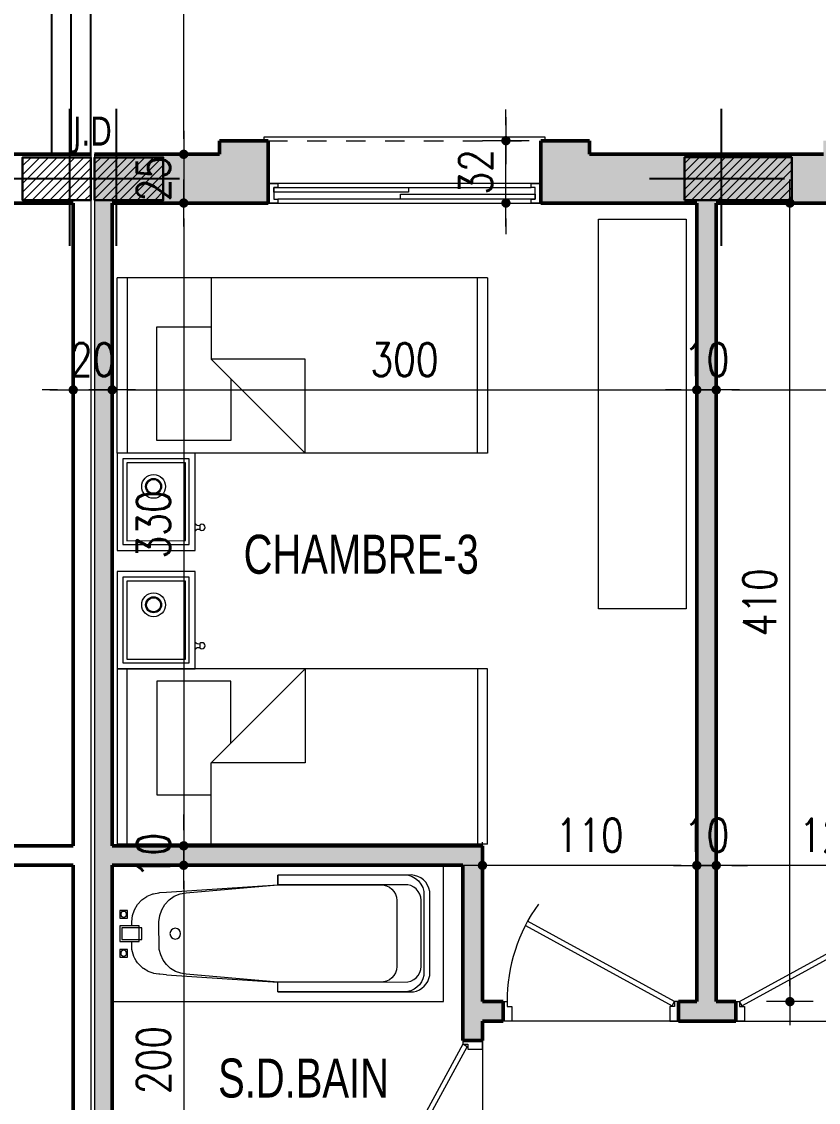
# Model space of a CAD drawing. Header units: millimetres. Extents: x 906 to 2482, y -1519 to -637.
# Drawn here: x 2035.91 to 2040, y -1512.35 to -1506.8 of the extents above; entities that cross this region are included whole.
import ezdxf

# ---------------------------------------------------------------- set-up
doc = ezdxf.new("R2010")
doc.units = ezdxf.units.MM
doc.linetypes.add('AXES', pattern=[2, 1.25, -0.25, 0.25, -0.25])
doc.linetypes.add('HIDDEN', pattern=[0.375, 0.25, -0.125])
doc.layers.get('DEFPOINTS').update_dxf_attribs({"color": 255, "lineweight": 13})
for name, color, linetype, lineweight in [('A-signe', 7, 'Continuous', 9), ('APPUITS', 7, 'Continuous', 18), ('DIM.', 4, 'Continuous', 25), ('Extracteur cuisine 300m3', 7, 'Continuous', 20), ('interrompu', 7, 'HIDDEN', 15), ('MENUISERIE', 7, 'Continuous', 13), ('MUR 0.2', 7, 'Continuous', 20), ('MUR 0.25', 7, 'Continuous', 25), ('MUR 0.5', 7, 'Continuous', 50), ('POTEAUX ARCH', 7, 'Continuous', 30), ('POTEAUX HACHURE', 7, 'Continuous', 15), ('SANITAIRE', 7, 'Continuous', 15), ('TEXTE', 7, 'Continuous', 20)]:
    doc.layers.add(name, color=color, linetype=linetype, lineweight=lineweight)
doc.layers.add('AXE', color=7, linetype='AXES')
doc.layers.add('MEUBLE', color=7, linetype='Continuous', lineweight=15, true_color=0x6a4f34)
doc.layers.add('TEINTE 6', color=7, linetype='Continuous', true_color=0x4d4dff)
doc.styles.add('atef', font='romans.shx', dxfattribs={"width": 0.8})
doc.styles.add('COTE', font='verdana.ttf', dxfattribs={"width": 0.7})
doc.styles.add('STYLE4', font='swisscl.ttf')
doc.dimstyles.new('COTEXT', dxfattribs={"dimscale": 0, "dimtxt": 0.17, "dimasz": 0.08, "dimexe": 0.015, "dimexo": 0.015, "dimgap": 0.07, "dimtad": 1, "dimdec": 0, "dimlfac": 100, "dimzin": 0, "dimdsep": 46, "dimtxsty": 'atef', "dimblk": 'SIG2', "dimcen": 0.15, "dimse1": 1, "dimse2": 1, "dimclrd": 256, "dimclre": 6, "dimclrt": 2, "dimadec": 0, "dimazin": 0, "dimtfac": 0.5, "dimtdec": 0, "dimtix": 1, "dimtmove": 2, "dimatfit": 1, "dimldrblk": 'SIG2', "dimfxl": 0.18, "dimtolj": 1, "dimtzin": 0, "dimlwd": 18, "dimarcsym": 0})
pattern_1 = [(45, (1013.812265, -617.61888), (-0.0224506403, 0.0224506403), [])]

# ---------------------------------------------------------------- blocks, each defined once
blk = doc.blocks.new('PORTE 0.90')
at = {"layer": 'MENUISERIE'}
for points in [[(-0.7859, 0.3911), (-0.0325, -0.0217), (-0.02, 0), (-0.7742, 0.4132)], [(-0.9, 0), (-0.88, 0), (-0.88, -0.025), (-0.855, -0.025), (-0.855, -0.1), (-0.9, -0.1)], [(0, 0), (-0.02, 0), (-0.02, -0.025), (-0.045, -0.025), (-0.045, -0.1), (0, -0.1)]]:
    blk.add_lwpolyline(points, dxfattribs=at)
blk.add_arc((-0.02, 0), 0.86, 144.3645, 180, dxfattribs=at)
blk = doc.blocks.new('P - 0.80')
at = {"layer": 'MENUISERIE'}
for points in [[(-0.6991, 0.3412), (-0.0325, -0.0217), (-0.02, 0), (-0.6875, 0.3633)], [(-0.8, 0), (-0.78, 0), (-0.78, -0.025), (-0.755, -0.025), (-0.755, -0.1), (-0.8, -0.1)], [(0, 0), (-0.02, 0), (-0.02, -0.025), (-0.045, -0.025), (-0.045, -0.1), (0, -0.1)]]:
    blk.add_lwpolyline(points, dxfattribs=at)
blk.add_arc((-0.02, 0), 0.76, 142.5454, 180, dxfattribs=at)
blk = doc.blocks.new('SIG2')
at = {"layer": 'A-signe'}
for p, q in [((0, 1.5), (0, 0.5)), ((-1.5, 0), (-0.5, 0)), ((-0.5, 0), (0.5, 0)), ((0, 0.5), (0, -0.5)), ((0.5, 0), (1.5, 0)), ((0, -0.5), (0, -1.5))]:
    blk.add_line(p, q, dxfattribs=at)
at = {"layer": 'A-signe', "const_width": 0.3}
blk.add_lwpolyline([(-0.15, 0, 1), (0.15, 0, 1)], format="xyb", close=True, dxfattribs=at)
blk = doc.blocks.new('*D2706')
at = {"layer": 'DEFPOINTS', "color": 0, "transparency": 16777216}
for p in [(2036.7278, -1507.4843), (2036.7278, -1507.7343), (2036.745, -1507.7343)]:
    blk.add_point(p, dxfattribs=at)
at = {"layer": 'DIM.', "lineweight": 18, "transparency": 16777216}
for p, q in [((2036.745, -1507.4043), (2036.745, -1507.3243)), ((2036.745, -1507.4843), (2036.745, -1507.7343)), ((2036.745, -1507.8143), (2036.745, -1507.8943))]:
    blk.add_line(p, q, dxfattribs=at)
at = {"layer": 'DIM.', "lineweight": 18, "transparency": 16777216, "xscale": 0.08, "yscale": 0.08, "zscale": 0.08}
for p, rotation in [((2036.745, -1507.4843), 270), ((2036.745, -1507.7343), 90)]:
    blk.add_blockref('SIG2', p, dxfattribs=dict(at, rotation=rotation))
at = {"layer": 'DIM.', "color": 2, "transparency": 16777216, "insert": (2036.59, -1507.6093), "char_height": 0.17, "attachment_point": 5, "rotation": 90, "style": 'atef'}
blk.add_mtext('\\A1;25', dxfattribs=at)
blk = doc.blocks.new('*D2707')
at = {"layer": 'DEFPOINTS', "color": 0, "transparency": 16777216}
for p in [(2036.7278, -1507.7343), (2036.5082, -1511.0343), (2036.745, -1511.0343)]:
    blk.add_point(p, dxfattribs=at)
at = {"layer": 'DIM.', "lineweight": 18, "transparency": 16777216}
blk.add_line((2036.745, -1507.8143), (2036.745, -1510.9543), dxfattribs=at)
at = {"layer": 'DIM.', "lineweight": 18, "transparency": 16777216, "xscale": 0.08, "yscale": 0.08, "zscale": 0.08}
for p, rotation in [((2036.745, -1507.7343), 90), ((2036.745, -1511.0343), 270)]:
    blk.add_blockref('SIG2', p, dxfattribs=dict(at, rotation=rotation))
at = {"layer": 'DIM.', "color": 2, "transparency": 16777216, "insert": (2036.59, -1509.3843), "char_height": 0.17, "attachment_point": 5, "rotation": 90, "style": 'atef'}
blk.add_mtext('\\A1;330', dxfattribs=at)
blk = doc.blocks.new('*D2708')
at = {"layer": 'DEFPOINTS', "color": 0, "transparency": 16777216}
for p in [(2036.5082, -1511.0343), (2036.428, -1511.1343), (2036.7448, -1511.1343)]:
    blk.add_point(p, dxfattribs=at)
at = {"layer": 'DIM.', "lineweight": 18, "transparency": 16777216}
for p, q in [((2036.7448, -1510.9543), (2036.7448, -1510.8743)), ((2036.7448, -1511.0343), (2036.7448, -1511.1343)), ((2036.7448, -1511.2143), (2036.7448, -1511.2943))]:
    blk.add_line(p, q, dxfattribs=at)
at = {"layer": 'DIM.', "lineweight": 18, "transparency": 16777216, "xscale": 0.08, "yscale": 0.08, "zscale": 0.08}
for p, rotation in [((2036.7448, -1511.0343), 270), ((2036.7448, -1511.1343), 90)]:
    blk.add_blockref('SIG2', p, dxfattribs=dict(at, rotation=rotation))
at = {"layer": 'DIM.', "color": 2, "transparency": 16777216, "insert": (2036.5898, -1511.0843), "char_height": 0.17, "attachment_point": 5, "rotation": 90, "style": 'atef'}
blk.add_mtext('\\A1;10', dxfattribs=at)
blk = doc.blocks.new('*D3334')
at = {"layer": 'DEFPOINTS', "color": 0, "transparency": 16777216}
for p in [(2036.3779, -1511.1343), (2036.6244, -1513.1343), (2036.7448, -1513.1343)]:
    blk.add_point(p, dxfattribs=at)
at = {"layer": 'DIM.', "lineweight": 18, "transparency": 16777216}
blk.add_line((2036.7448, -1511.2143), (2036.7448, -1513.0543), dxfattribs=at)
at = {"layer": 'DIM.', "lineweight": 18, "transparency": 16777216, "xscale": 0.08, "yscale": 0.08, "zscale": 0.08}
for p, rotation in [((2036.7448, -1511.1343), 90), ((2036.7448, -1513.1343), 270)]:
    blk.add_blockref('SIG2', p, dxfattribs=dict(at, rotation=rotation))
at = {"layer": 'DIM.', "color": 2, "transparency": 16777216, "insert": (2036.5898, -1512.1343), "char_height": 0.17, "attachment_point": 5, "rotation": 90, "style": 'atef'}
blk.add_mtext('\\A1;200', dxfattribs=at)
blk = doc.blocks.new('BAIGNOIR 0.70-1.70')
at = {"layer": 'SANITAIRE'}
for p, q in [((0.138, 0.2794), (0.1006, 0.85)), ((0.562, 0.2794), (0.6, 0.85))]:
    blk.add_line(p, q, dxfattribs=at)
for points in [[(0, 1.7), (0.7, 1.7), (0.7, 0), (0, 0)], [(0.5998, 1.3897), (0.5949, 1.4081), (0.5877, 1.4226), (0.5778, 1.4353), (0.5656, 1.4458), (0.5514, 1.4536), (0.536, 1.4584), (0.52, 1.46), (0.18, 1.46), (0.164, 1.4584), (0.1486, 1.4536), (0.1344, 1.4458), (0.1222, 1.4353), (0.1123, 1.4226), (0.1051, 1.4081), (0.1014, 1.3925), (0.1006, 0.85), (0.1407, 0.38), (0.1454, 0.3515), (0.1555, 0.3243), (0.1706, 0.2996), (0.1902, 0.2783), (0.2136, 0.2612), (0.2398, 0.2488), (0.2679, 0.2417), (0.4097, 0.24), (0.4416, 0.2437), (0.472, 0.254), (0.4995, 0.2705), (0.523, 0.2924), (0.5413, 0.3188), (0.5536, 0.3485), (0.5593, 0.38), (0.6, 0.85)], [(0.3885, 0.0388), (0.3085, 0.0388), (0.3085, 0.1388), (0.3885, 0.1388)], [(0.3785, 0.0488), (0.3185, 0.0488), (0.3185, 0.1526), (0.3785, 0.1526)], [(0.2685, 0.0388), (0.2285, 0.0388), (0.2285, 0.0788), (0.2685, 0.0788)], [(0.4685, 0.0388), (0.4285, 0.0388), (0.4285, 0.0788), (0.4685, 0.0788)]]:
    blk.add_lwpolyline(points, close=True, dxfattribs=at)
for points in [[(0.0501, 0.85), (0.0501, 1.5465, -0.315661), (0.1344, 1.6296), (0.5656, 1.6296, -0.356924), (0.6506, 1.5346), (0.65, 0.85), (0.6, 0.85)], [(0.1452, 0.2123, 0.002879), (0.1457, 0.2106), (0.1552, 0.1851, 0.002875), (0.1559, 0.1836), (0.1703, 0.1601, 0.001962), (0.171, 0.1592), (0.1902, 0.1383, 0.167547), (0.2806, 0.1), (0.3085, 0.1), (0.3085, 0.1388), (0.3885, 0.1388), (0.3885, 0.1), (0.4097, 0.1), (0.4416, 0.1036), (0.472, 0.1139), (0.4995, 0.1304), (0.523, 0.1524), (0.5405, 0.1776, 0.004777), (0.5419, 0.1802), (0.5523, 0.2053, 0.012058), (0.5543, 0.2123)]]:
    blk.add_lwpolyline(points, format="xyb", dxfattribs=at)
at = {"layer": 'SANITAIRE', "elevation": 0.0009}
blk.add_lwpolyline([(0.1016, 1.5175), (0.1057, 1.5331), (0.1129, 1.5476), (0.1228, 1.5603), (0.135, 1.5708), (0.1491, 1.5786), (0.1645, 1.5834), (0.1806, 1.585), (0.5206, 1.585), (0.5366, 1.5834), (0.552, 1.5786), (0.5661, 1.5708), (0.5784, 1.5603), (0.5883, 1.5476), (0.5955, 1.5331), (0.5996, 1.5175), (0.6, 0.85), (0.65, 0.85), (0.6506, 1.5), (0.6486, 1.5201), (0.6425, 1.5393), (0.6328, 1.5569), (0.6197, 1.5723), (0.6038, 1.5847), (0.5857, 1.5936), (0.5662, 1.5988), (0.1349, 1.5988), (0.1176, 1.5944), (0.1012, 1.587), (0.0865, 1.5768), (0.0738, 1.5641), (0.0636, 1.5494), (0.0562, 1.533), (0.0501, 1.5079), (0.0501, 0.85), (0.1006, 0.85)], close=True, dxfattribs=at)
at = {"layer": 'SANITAIRE'}
for points in [[(0.0501, 0.85), (0.1006, 0.85)], [(0.138, 0.2794), (0.1404, 0.2447)], [(0.5596, 0.2447), (0.562, 0.2794)], [(0.1404, 0.2447), (0.1407, 0.24), (0.1452, 0.2123)], [(0.5543, 0.2123), (0.5593, 0.24), (0.5596, 0.2447)]]:
    blk.add_lwpolyline(points, dxfattribs=at)
for centre, radius in [((0.349, 0.3239), 0.0274), ((0.2485, 0.0588), 0.015), ((0.4485, 0.0588), 0.015)]:
    blk.add_circle(centre, radius, dxfattribs=at)
blk = doc.blocks.new('*D3339')
at = {"layer": 'DEFPOINTS', "color": 0, "transparency": 16777216}
for p in [(2036.3779, -1508.4851), (2036.1779, -1508.5012), (2036.3779, -1508.6936)]:
    blk.add_point(p, dxfattribs=at)
at = {"layer": 'DIM.', "lineweight": 18, "transparency": 16777216}
for p, q in [((2036.0979, -1508.6936), (2036.0179, -1508.6936)), ((2036.1779, -1508.6936), (2036.3779, -1508.6936)), ((2036.4579, -1508.6936), (2036.5379, -1508.6936))]:
    blk.add_line(p, q, dxfattribs=at)
at = {"layer": 'DIM.', "lineweight": 18, "transparency": 16777216, "xscale": 0.08, "yscale": 0.08, "zscale": 0.08}
blk.add_blockref('SIG2', (2036.1779, -1508.6936), dxfattribs=at)
at = {"layer": 'DIM.', "lineweight": 18, "transparency": 16777216, "xscale": 0.08, "yscale": 0.08, "zscale": 0.08, "rotation": 180}
blk.add_blockref('SIG2', (2036.3779, -1508.6936), dxfattribs=at)
at = {"layer": 'DIM.', "color": 2, "transparency": 16777216, "insert": (2036.2779, -1508.5386), "char_height": 0.17, "attachment_point": 5, "style": 'atef'}
blk.add_mtext('\\A1;20', dxfattribs=at)
blk = doc.blocks.new('*D3340')
at = {"layer": 'DEFPOINTS', "color": 0, "transparency": 16777216}
for p in [(2036.3779, -1508.4851), (2039.3779, -1508.6936), (2039.3779, -1508.6936)]:
    blk.add_point(p, dxfattribs=at)
at = {"layer": 'DIM.', "lineweight": 18, "transparency": 16777216}
blk.add_line((2036.4579, -1508.6936), (2039.2979, -1508.6936), dxfattribs=at)
at = {"layer": 'DIM.', "lineweight": 18, "transparency": 16777216, "xscale": 0.08, "yscale": 0.08, "zscale": 0.08, "rotation": 180}
blk.add_blockref('SIG2', (2036.3779, -1508.6936), dxfattribs=at)
at = {"layer": 'DIM.', "lineweight": 18, "transparency": 16777216, "xscale": 0.08, "yscale": 0.08, "zscale": 0.08}
blk.add_blockref('SIG2', (2039.3779, -1508.6936), dxfattribs=at)
at = {"layer": 'DIM.', "color": 2, "transparency": 16777216, "insert": (2037.8779, -1508.5386), "char_height": 0.17, "attachment_point": 5, "style": 'atef'}
blk.add_mtext('\\A1;300', dxfattribs=at)
blk = doc.blocks.new('*D3341')
at = {"layer": 'DEFPOINTS', "color": 0, "transparency": 16777216}
for p in [(2039.4779, -1508.2899), (2039.3779, -1508.6936), (2039.4779, -1508.6936)]:
    blk.add_point(p, dxfattribs=at)
at = {"layer": 'DIM.', "lineweight": 18, "transparency": 16777216}
for p, q in [((2039.2979, -1508.6936), (2039.2179, -1508.6936)), ((2039.3779, -1508.6936), (2039.4779, -1508.6936)), ((2039.5579, -1508.6936), (2039.6379, -1508.6936))]:
    blk.add_line(p, q, dxfattribs=at)
at = {"layer": 'DIM.', "lineweight": 18, "transparency": 16777216, "xscale": 0.08, "yscale": 0.08, "zscale": 0.08}
blk.add_blockref('SIG2', (2039.3779, -1508.6936), dxfattribs=at)
at = {"layer": 'DIM.', "lineweight": 18, "transparency": 16777216, "xscale": 0.08, "yscale": 0.08, "zscale": 0.08, "rotation": 180}
blk.add_blockref('SIG2', (2039.4779, -1508.6936), dxfattribs=at)
at = {"layer": 'DIM.', "color": 2, "transparency": 16777216, "insert": (2039.4279, -1508.5386), "char_height": 0.17, "attachment_point": 5, "style": 'atef'}
blk.add_mtext('\\A1;10', dxfattribs=at)
blk = doc.blocks.new('*D3342')
at = {"layer": 'DEFPOINTS', "color": 0, "transparency": 16777216}
for p in [(2039.4779, -1508.2899), (2042.4779, -1508.6936), (2042.4779, -1508.6936)]:
    blk.add_point(p, dxfattribs=at)
at = {"layer": 'DIM.', "lineweight": 18, "transparency": 16777216}
blk.add_line((2039.5579, -1508.6936), (2042.3979, -1508.6936), dxfattribs=at)
at = {"layer": 'DIM.', "lineweight": 18, "transparency": 16777216, "xscale": 0.08, "yscale": 0.08, "zscale": 0.08, "rotation": 180}
blk.add_blockref('SIG2', (2039.4779, -1508.6936), dxfattribs=at)
at = {"layer": 'DIM.', "lineweight": 18, "transparency": 16777216, "xscale": 0.08, "yscale": 0.08, "zscale": 0.08}
blk.add_blockref('SIG2', (2042.4779, -1508.6936), dxfattribs=at)
at = {"layer": 'DIM.', "color": 2, "transparency": 16777216, "insert": (2040.9779, -1508.5386), "char_height": 0.17, "attachment_point": 5, "style": 'atef'}
blk.add_mtext('\\A1;300', dxfattribs=at)
blk = doc.blocks.new('*D3352')
at = {"layer": 'DEFPOINTS', "color": 0, "transparency": 16777216}
for p in [(2038.3593, -1507.4143), (2038.3986, -1507.4143), (2038.3593, -1507.7343)]:
    blk.add_point(p, dxfattribs=at)
at = {"layer": 'DIM.', "lineweight": 18, "transparency": 16777216}
for p, q in [((2038.3986, -1507.3343), (2038.3986, -1507.2543)), ((2038.3986, -1507.7343), (2038.3986, -1507.4143)), ((2038.3986, -1507.8143), (2038.3986, -1507.8943))]:
    blk.add_line(p, q, dxfattribs=at)
at = {"layer": 'DIM.', "lineweight": 18, "transparency": 16777216, "xscale": 0.08, "yscale": 0.08, "zscale": 0.08}
for p, rotation in [((2038.3986, -1507.4143), 270), ((2038.3986, -1507.7343), 90)]:
    blk.add_blockref('SIG2', p, dxfattribs=dict(at, rotation=rotation))
at = {"layer": 'DIM.', "color": 2, "transparency": 16777216, "insert": (2038.2436, -1507.5743), "char_height": 0.17, "attachment_point": 5, "rotation": 90, "style": 'atef'}
blk.add_mtext('\\A1;32', dxfattribs=at)
blk = doc.blocks.new('*D3360')
at = {"layer": 'DEFPOINTS', "color": 0, "transparency": 16777216}
for p in [(2039.4779, -1511.1349), (2039.4779, -1511.3343), (2040.6779, -1511.3343)]:
    blk.add_point(p, dxfattribs=at)
at = {"layer": 'DIM.', "lineweight": 18, "transparency": 16777216}
blk.add_line((2040.5979, -1511.1349), (2039.5579, -1511.1349), dxfattribs=at)
at = {"layer": 'DIM.', "lineweight": 18, "transparency": 16777216, "xscale": 0.08, "yscale": 0.08, "zscale": 0.08, "rotation": 180}
blk.add_blockref('SIG2', (2039.4779, -1511.1349), dxfattribs=at)
at = {"layer": 'DIM.', "lineweight": 18, "transparency": 16777216, "xscale": 0.08, "yscale": 0.08, "zscale": 0.08}
blk.add_blockref('SIG2', (2040.6779, -1511.1349), dxfattribs=at)
at = {"layer": 'DIM.', "color": 2, "transparency": 16777216, "insert": (2040.0779, -1510.9799), "char_height": 0.17, "attachment_point": 5, "style": 'atef'}
blk.add_mtext('\\A1;120', dxfattribs=at)
blk = doc.blocks.new('*D3363')
at = {"layer": 'DEFPOINTS', "color": 0, "transparency": 16777216}
for p in [(2039.3779, -1510.938), (2039.4779, -1510.938), (2039.3779, -1511.1349)]:
    blk.add_point(p, dxfattribs=at)
at = {"layer": 'DIM.', "lineweight": 18, "transparency": 16777216}
for p, q in [((2039.2979, -1511.1349), (2039.2179, -1511.1349)), ((2039.4779, -1511.1349), (2039.3779, -1511.1349)), ((2039.5579, -1511.1349), (2039.6379, -1511.1349))]:
    blk.add_line(p, q, dxfattribs=at)
at = {"layer": 'DIM.', "lineweight": 18, "transparency": 16777216, "xscale": 0.08, "yscale": 0.08, "zscale": 0.08}
blk.add_blockref('SIG2', (2039.3779, -1511.1349), dxfattribs=at)
at = {"layer": 'DIM.', "lineweight": 18, "transparency": 16777216, "xscale": 0.08, "yscale": 0.08, "zscale": 0.08, "rotation": 180}
blk.add_blockref('SIG2', (2039.4779, -1511.1349), dxfattribs=at)
at = {"layer": 'DIM.', "color": 2, "transparency": 16777216, "insert": (2039.4279, -1510.9799), "char_height": 0.17, "attachment_point": 5, "style": 'atef'}
blk.add_mtext('\\A1;10', dxfattribs=at)
blk = doc.blocks.new('*D3364')
at = {"layer": 'DEFPOINTS', "color": 0, "transparency": 16777216}
for p in [(2039.3779, -1510.938), (2038.2779, -1511.0343), (2038.2779, -1511.1349)]:
    blk.add_point(p, dxfattribs=at)
at = {"layer": 'DIM.', "lineweight": 18, "transparency": 16777216}
blk.add_line((2039.2979, -1511.1349), (2038.3579, -1511.1349), dxfattribs=at)
at = {"layer": 'DIM.', "lineweight": 18, "transparency": 16777216, "xscale": 0.08, "yscale": 0.08, "zscale": 0.08, "rotation": 180}
blk.add_blockref('SIG2', (2038.2779, -1511.1349), dxfattribs=at)
at = {"layer": 'DIM.', "lineweight": 18, "transparency": 16777216, "xscale": 0.08, "yscale": 0.08, "zscale": 0.08}
blk.add_blockref('SIG2', (2039.3779, -1511.1349), dxfattribs=at)
at = {"layer": 'DIM.', "color": 2, "transparency": 16777216, "insert": (2038.8279, -1510.9799), "char_height": 0.17, "attachment_point": 5, "style": 'atef'}
blk.add_mtext('\\A1;110', dxfattribs=at)
blk = doc.blocks.new('*D3365')
at = {"layer": 'DEFPOINTS', "color": 0, "transparency": 16777216}
for p in [(2039.4779, -1507.7343), (2039.856, -1507.7343), (2039.4779, -1511.8343)]:
    blk.add_point(p, dxfattribs=at)
at = {"layer": 'DIM.', "lineweight": 18, "transparency": 16777216}
blk.add_line((2039.856, -1511.7543), (2039.856, -1507.8143), dxfattribs=at)
at = {"layer": 'DIM.', "lineweight": 18, "transparency": 16777216, "xscale": 0.08, "yscale": 0.08, "zscale": 0.08}
for p, rotation in [((2039.856, -1507.7343), 90), ((2039.856, -1511.8343), 270)]:
    blk.add_blockref('SIG2', p, dxfattribs=dict(at, rotation=rotation))
at = {"layer": 'DIM.', "color": 2, "transparency": 16777216, "insert": (2039.701, -1509.7843), "char_height": 0.17, "attachment_point": 5, "rotation": 90, "style": 'atef'}
blk.add_mtext('\\A1;410', dxfattribs=at)
blk = doc.blocks.new('A$C4AA77CC6')
at = {"linetype": 'ByBlock'}
for p, q in [((1.1226, 2.0646), (0, 0.5318)), ((1.8487, 1.5329), (1.1226, 2.0646)), ((1.0926, 2.0237), (1.8187, 1.4919)), ((1.8487, 1.5329), (0.7261, 0)), ((0.5703, 1.3105), (0.9596, 1.0253)), ((0.6745, 0.636), (0.5703, 1.3105)), ((0.9596, 1.0253), (0.6745, 0.636)), ((0.3964, 0.9656), (0.1713, 0.6582)), ((0.6526, 0.778), (0.3964, 0.9656)), ((0.1713, 0.6582), (0.6426, 0.313)), ((1.0112, 0.3894), (0.6745, 0.636)), ((0.7561, 0.041), (0.03, 0.5727)), ((0, 0.5318), (0.7261, 0)), ((0.6426, 0.313), (0.8077, 0.5384))]:
    blk.add_line(p, q, dxfattribs=at)
blk = doc.blocks.new('A$C209961D1')
at = {"linetype": 'ByBlock'}
for p, q in [((0.2363, 0.6181), (0, 0.2954)), ((0.6397, 0.3227), (0.2363, 0.6181)), ((0.2428, 0.5762), (0.0419, 0.3019)), ((0.5978, 0.3162), (0.2428, 0.5762)), ((0.2471, 0.5483), (0.0699, 0.3062)), ((0.5698, 0.3119), (0.2471, 0.5483)), ((0.5495, 0.419), (0.5679, 0.4056)), ((0, 0.2954), (0.4034, 0)), ((0.0419, 0.3019), (0.3969, 0.0419)), ((0.0699, 0.3062), (0.3926, 0.0699)), ((0.3926, 0.0699), (0.5698, 0.3119)), ((0.3969, 0.0419), (0.5978, 0.3162)), ((0.4034, 0), (0.6397, 0.3227))]:
    blk.add_line(p, q, dxfattribs=at)
for radius in [0.061, 0.041, 0.036]:
    blk.add_circle((0.2489, 0.3451), radius, dxfattribs=at)
for centre, radius, start, end in [((0.5289, 0.4255), 0.0216, 269.7237, 342.5351), ((0.5651, 0.421), 0.0157, 280.3371, 187.2282), ((0.5803, 0.3879), 0.0216, 125.0302, 197.8416)]:
    blk.add_arc(centre, radius, start, end, dxfattribs=at)
blk = doc.blocks.new('*D3369')
at = {"layer": 'DEFPOINTS', "color": 0, "transparency": 16777216}
for p in [(2036.1679, -1499.0585), (2036.745, -1499.0585), (2036.9279, -1507.4843)]:
    blk.add_point(p, dxfattribs=at)
at = {"layer": 'DIM.', "lineweight": 18, "transparency": 16777216}
blk.add_line((2036.745, -1507.4043), (2036.745, -1499.1385), dxfattribs=at)
at = {"layer": 'DIM.', "lineweight": 18, "transparency": 16777216, "xscale": 0.08, "yscale": 0.08, "zscale": 0.08}
for p, rotation in [((2036.745, -1499.0585), 90), ((2036.745, -1507.4843), 270)]:
    blk.add_blockref('SIG2', p, dxfattribs=dict(at, rotation=rotation))
at = {"layer": 'DIM.', "color": 2, "transparency": 16777216, "insert": (2036.59, -1503.2714), "char_height": 0.17, "attachment_point": 5, "rotation": 90, "style": 'atef'}
blk.add_mtext('\\A1;843', dxfattribs=at)

msp = doc.modelspace()

# ---------------------------------------------------------------- hatches: boundary and pattern name
at = {"layer": 'POTEAUX HACHURE'}
h = msp.add_hatch(dxfattribs=at)
h.set_pattern_fill('ANSI31', color=256, scale=0.01)
h.set_pattern_definition(pattern_1)
h.paths.add_polyline_path([(2036.2879, -1507.7201), (2036.6402, -1507.7192), (2036.6402, -1507.4992), (2036.2879, -1507.5001)])
h = msp.add_hatch(dxfattribs=at)
h.set_pattern_fill('ANSI31', color=256, scale=0.01)
h.set_pattern_definition([(45, (1007.362265, -617.61889), (-0.0224506403, 0.0224506403), [])])
h.paths.add_polyline_path([(2039.315, -1507.7192), (2039.865, -1507.7193), (2039.865, -1507.4993), (2039.315, -1507.4992)])
h = msp.add_hatch(dxfattribs=at)
h.set_pattern_fill('ANSI31', color=256, scale=0.01)
h.set_pattern_definition(pattern_1)
h.paths.add_polyline_path([(2036.2679, -1507.7201), (2035.9181, -1507.7193), (2035.9181, -1507.4993), (2036.2679, -1507.5001)])
at = {"layer": 'TEINTE 6'}
h = msp.add_hatch(color=256, dxfattribs=at)
h.dxf.hatch_style = 1
h.paths.add_polyline_path([(2037.1779, -1507.4143), (2036.9279, -1507.4143), (2036.9279, -1507.4843), (2036.2879, -1507.4843), (2036.2879, -1513.3843), (2036.6779, -1513.3843), (2036.6779, -1513.1343), (2036.5229, -1513.1343), (2036.5229, -1512.9543), (2036.3779, -1512.9543), (2036.3779, -1511.1343), (2038.1779, -1511.1343), (2038.1779, -1512.0334), (2038.2779, -1512.0334), (2038.2779, -1511.9343), (2038.384, -1511.9343), (2038.384, -1511.8343), (2038.2779, -1511.8343), (2038.2779, -1511.0343), (2036.3779, -1511.0343), (2036.3779, -1507.7343), (2037.1779, -1507.7343)])
h = msp.add_hatch(color=256, dxfattribs=at)
h.dxf.hatch_style = 1
h.paths.add_polyline_path([(2040.2779, -1507.4143), (2040.0279, -1507.4143), (2040.0279, -1507.4843), (2038.8279, -1507.4843), (2038.8279, -1507.4143), (2038.5779, -1507.4143), (2038.5779, -1507.7343), (2039.3779, -1507.7343), (2039.3779, -1511.8343), (2039.284, -1511.8343), (2039.284, -1511.9343), (2039.5778, -1511.9343), (2039.5778, -1511.8343), (2039.4779, -1511.8343), (2039.4779, -1507.7343), (2040.2779, -1507.7343)])

# ---------------------------------------------------------------- linework, layer by layer
at = {"layer": 'APPUITS'}
msp.add_lwpolyline([(2037.1579, -1507.4143), (2037.1579, -1507.3943), (2038.5979, -1507.3943), (2038.5979, -1507.4143)], dxfattribs=at)
at = {"layer": 'AXE'}
for p, q in [((2036.1679, -1507.4843), (2036.1679, -1499.0585)), ((2036.1579, -1507.2511), (2036.1579, -1507.9541)), ((2036.3979, -1507.2511), (2036.3979, -1507.9541)), ((2039.5029, -1507.2511), (2039.5029, -1507.9541)), ((2035.7901, -1507.6093), (2036.4833, -1507.6093)), ((2036.0301, -1507.6093), (2036.7233, -1507.6093)), ((2039.1346, -1507.6093), (2039.8278, -1507.6093))]:
    msp.add_line(p, q, dxfattribs=at)
at = {"layer": 'interrompu', "ltscale": 0.2}
msp.add_line((2037.1779, -1507.4143), (2038.5779, -1507.4143), dxfattribs=at)
at = {"layer": 'MENUISERIE'}
for p, q in [((2038.5779, -1507.6343), (2037.1779, -1507.6343)), ((2037.2279, -1507.6543), (2038.5279, -1507.6543)), ((2038.5279, -1507.7143), (2037.2279, -1507.7143)), ((2037.1779, -1507.7343), (2038.5779, -1507.7343)), ((2039.284, -1511.9343), (2038.384, -1511.9343)), ((2039.5778, -1511.9343), (2040.4778, -1511.9343)), ((2038.2779, -1512.0334), (2038.2779, -1512.8334))]:
    msp.add_line(p, q, dxfattribs=at)
at = {"layer": 'MENUISERIE', "extrusion": (0, 0, -1)}
for points in [[(-2037.1779, -1507.6343), (-2037.2279, -1507.6343), (-2037.2279, -1507.6543), (-2037.2079, -1507.6543), (-2037.2079, -1507.7143), (-2037.2279, -1507.7143), (-2037.2279, -1507.7343), (-2037.1779, -1507.7343), (-2037.1779, -1507.7343)], [(-2037.8979, -1507.6543), (-2037.8979, -1507.6793), (-2037.2079, -1507.6793), (-2037.2079, -1507.6543), (-2037.2079, -1507.6543)], [(-2038.5779, -1507.6343), (-2038.5779, -1507.7343), (-2038.5279, -1507.7343), (-2038.5279, -1507.7143), (-2038.5479, -1507.7143), (-2038.5479, -1507.6543), (-2038.5279, -1507.6543), (-2038.5279, -1507.6343), (-2038.5279, -1507.6343)], [(-2038.5479, -1507.6893), (-2038.5479, -1507.7143), (-2037.8579, -1507.7143), (-2037.8579, -1507.6893), (-2037.8579, -1507.6893)]]:
    msp.add_lwpolyline(points, close=True, dxfattribs=at)
at = {"layer": 'MEUBLE'}
msp.add_lwpolyline([(2038.8733, -1507.818), (2039.3233, -1507.818), (2039.3233, -1509.818), (2038.8733, -1509.818)], close=True, dxfattribs=at)
at = {"layer": 'MUR 0.2'}
for p, q in [((2036.2679, -1507.4843), (2036.2679, -1513.3843)), ((2036.2879, -1507.4843), (2036.2879, -1513.3843))]:
    msp.add_line(p, q, dxfattribs=at)
at = {"layer": 'MUR 0.25'}
for p, q in [((2036.0679, -1507.4849), (2036.0679, -1499.2641)), ((2036.2679, -1507.4849), (2036.2679, -1499.2652))]:
    msp.add_line(p, q, dxfattribs=at)
at = {"layer": 'MUR 0.5'}
for p, q in [((2037.1779, -1507.4143), (2036.9279, -1507.4143)), ((2036.9279, -1507.4143), (2036.9279, -1507.4843)), ((2037.1779, -1507.7343), (2037.1779, -1507.4143)), ((2038.8279, -1507.4143), (2038.5779, -1507.4143)), ((2038.5779, -1507.4143), (2038.5779, -1507.7343)), ((2038.8279, -1507.4843), (2038.8279, -1507.4143)), ((2035.6279, -1507.4843), (2036.2679, -1507.4843)), ((2036.9279, -1507.4843), (2036.2879, -1507.4843)), ((2036.2879, -1507.4843), (2036.6775, -1507.4843)), ((2038.8279, -1507.4843), (2040.0279, -1507.4843)), ((2035.3779, -1507.7343), (2036.1779, -1507.7343)), ((2036.1779, -1507.7343), (2036.1779, -1511.0343)), ((2036.3779, -1507.7343), (2036.3779, -1511.0343)), ((2036.3779, -1507.7343), (2037.1779, -1507.7343)), ((2038.5779, -1507.7343), (2039.3779, -1507.7343)), ((2039.3779, -1507.7343), (2039.3779, -1511.8343)), ((2039.4779, -1507.7343), (2039.4779, -1511.8343)), ((2039.4779, -1507.7343), (2040.2779, -1507.7343)), ((2035.1319, -1511.0343), (2036.1779, -1511.0343)), ((2036.3779, -1511.0343), (2038.2779, -1511.0343)), ((2038.2779, -1511.0343), (2038.2779, -1511.8343)), ((2035.1319, -1511.1343), (2036.1779, -1511.1343)), ((2036.1779, -1511.1343), (2036.1779, -1512.9543)), ((2036.3779, -1511.1343), (2036.3779, -1512.9543)), ((2036.3779, -1511.1343), (2038.1779, -1511.1343)), ((2038.1779, -1511.1343), (2038.1779, -1512.0334)), ((2038.2779, -1511.8343), (2038.384, -1511.8343)), ((2038.384, -1511.8343), (2038.384, -1511.9343)), ((2039.284, -1511.8343), (2039.3779, -1511.8343)), ((2039.284, -1511.8343), (2039.284, -1511.9343)), ((2039.4779, -1511.8343), (2039.5778, -1511.8343)), ((2039.5778, -1511.8343), (2039.5778, -1511.9343)), ((2038.2779, -1511.9343), (2038.2779, -1512.0334)), ((2038.2779, -1511.9343), (2038.384, -1511.9343)), ((2039.284, -1511.9343), (2039.5778, -1511.9343)), ((2038.1779, -1512.0334), (2038.2779, -1512.0334))]:
    msp.add_line(p, q, dxfattribs=at)
at = {"layer": 'POTEAUX ARCH'}
for points in [[(2036.2679, -1507.7201), (2035.9181, -1507.7201), (2035.9181, -1507.5001), (2036.2679, -1507.5001)], [(2036.2879, -1507.7201), (2036.6402, -1507.7201), (2036.6402, -1507.5001), (2036.2879, -1507.5001)], [(2039.315, -1507.7193), (2039.865, -1507.7193), (2039.865, -1507.4993), (2039.315, -1507.4993)]]:
    msp.add_lwpolyline(points, close=True, dxfattribs=at)

# ---------------------------------------------------------------- block references
at = {"layer": 'MENUISERIE'}
msp.add_blockref('PORTE 0.90', (2039.284, -1511.8343), dxfattribs=at)
at = {"layer": 'MENUISERIE', "xscale": -1}
msp.add_blockref('PORTE 0.90', (2039.5778, -1511.8343), dxfattribs=at)
at = {"layer": 'MENUISERIE', "rotation": 90.00000000000001}
msp.add_blockref('P - 0.80', (2038.1779, -1512.0334), dxfattribs=at)
at = {"layer": 'MEUBLE', "xscale": -1, "rotation": 233.7826317551634}
msp.add_blockref('A$C4AA77CC6', (2035.9742, -1508.7036), dxfattribs=at)
at = {"layer": 'MEUBLE'}
for name, p, rotation in [('A$C209961D1', (2036.1649, -1509.1923), 306.2173682448436), ('A$C4AA77CC6', (2035.9742, -1510.4396), 306.2173682448366), ('A$C209961D1', (2036.1649, -1509.8), 306.2173682448436)]:
    msp.add_blockref(name, p, dxfattribs=dict(at, rotation=rotation))
at = {"layer": 'SANITAIRE', "xscale": -1, "rotation": 270}
msp.add_blockref('BAIGNOIR 0.70-1.70', (2036.3779, -1511.8343), dxfattribs=at)

# ---------------------------------------------------------------- texts
at = {"layer": 'Extracteur cuisine 300m3', "lineweight": 25, "style": 'COTE', "width": 0.7}
msp.add_text('J.D', height=0.15, dxfattribs=at).set_placement((2036.1772, -1507.4402, 0))
at = {"layer": 'TEXTE', "style": 'STYLE4'}
msp.add_text('CHAMBRE-3', height=0.2, dxfattribs=at).set_placement((2037.0523, -1509.6374))
at = {"layer": 'TEXTE', "insert": (2036.9212, -1512.1265), "char_height": 0.2, "width": 0.808023, "attachment_point": 1, "style": 'STYLE4'}
msp.add_mtext('S.D.BAIN', dxfattribs=at)

# ---------------------------------------------------------------- dimensions: what is measured, and where the dimension line sits
at = {"layer": 'DIM.'}
for base, p1, p2, picture, middle in [((2036.745, -1499.0585), (2036.9279, -1507.4843), (2036.1679, -1499.0585), '*D3369', (2036.59, -1503.2714)), ((2038.3986, -1507.4143), (2038.3593, -1507.7343), (2038.3593, -1507.4143), '*D3352', (2038.2436, -1507.5743)), ((2036.745, -1507.7343), (2036.7278, -1507.4843), (2036.7278, -1507.7343), '*D2706', (2036.59, -1507.6093)), ((2036.745, -1511.0343), (2036.7278, -1507.7343), (2036.5082, -1511.0343), '*D2707', (2036.59, -1509.3843)), ((2039.856, -1507.7343), (2039.4779, -1511.8343), (2039.4779, -1507.7343), '*D3365', (2039.701, -1509.7843)), ((2036.7448, -1511.1343), (2036.5082, -1511.0343), (2036.428, -1511.1343), '*D2708', (2036.5898, -1511.0843)), ((2036.7448, -1513.1343), (2036.3779, -1511.1343), (2036.6244, -1513.1343), '*D3334', (2036.5898, -1512.1343))]:
    dim = msp.add_linear_dim(base=base, p1=p1, p2=p2, angle=90, dimstyle='COTEXT', override={"dimscale": 1}, dxfattribs=at)
    dim.commit()
    dim.dimension.update_dxf_attribs({"geometry": picture, "text_midpoint": middle})
at = {"layer": 'DIM.', "color": 1}
for base, p1, p2, picture, middle in [((2039.4779, -1508.6936), (2039.3779, -1508.6936), (2039.4779, -1508.2899), '*D3341', (2039.4279, -1508.5386)), ((2042.4779, -1508.6936), (2039.4779, -1508.2899), (2042.4779, -1508.6936), '*D3342', (2040.9779, -1508.5386)), ((2036.3779, -1508.6936), (2036.1779, -1508.5012), (2036.3779, -1508.4851), '*D3339', (2036.2779, -1508.5386)), ((2039.3779, -1508.6936), (2036.3779, -1508.4851), (2039.3779, -1508.6936), '*D3340', (2037.8779, -1508.5386))]:
    dim = msp.add_linear_dim(base=base, p1=p1, p2=p2, dimstyle='COTEXT', override={"dimscale": 1}, dxfattribs=at)
    dim.commit()
    dim.dimension.update_dxf_attribs({"geometry": picture, "text_midpoint": middle})
at = {"layer": 'DIM.'}
for base, p1, p2, picture, middle in [((2038.2779, -1511.1349), (2039.3779, -1510.938), (2038.2779, -1511.0343), '*D3364', (2038.8279, -1510.9799)), ((2039.3779, -1511.1349), (2039.4779, -1510.938), (2039.3779, -1510.938), '*D3363', (2039.4279, -1510.9799)), ((2039.4779, -1511.1349), (2040.6779, -1511.3343), (2039.4779, -1511.3343), '*D3360', (2040.0779, -1510.9799))]:
    dim = msp.add_linear_dim(base=base, p1=p1, p2=p2, dimstyle='COTEXT', override={"dimscale": 1}, dxfattribs=at)
    dim.commit()
    dim.dimension.update_dxf_attribs({"geometry": picture, "text_midpoint": middle})

doc.saveas('drawing.dxf')
